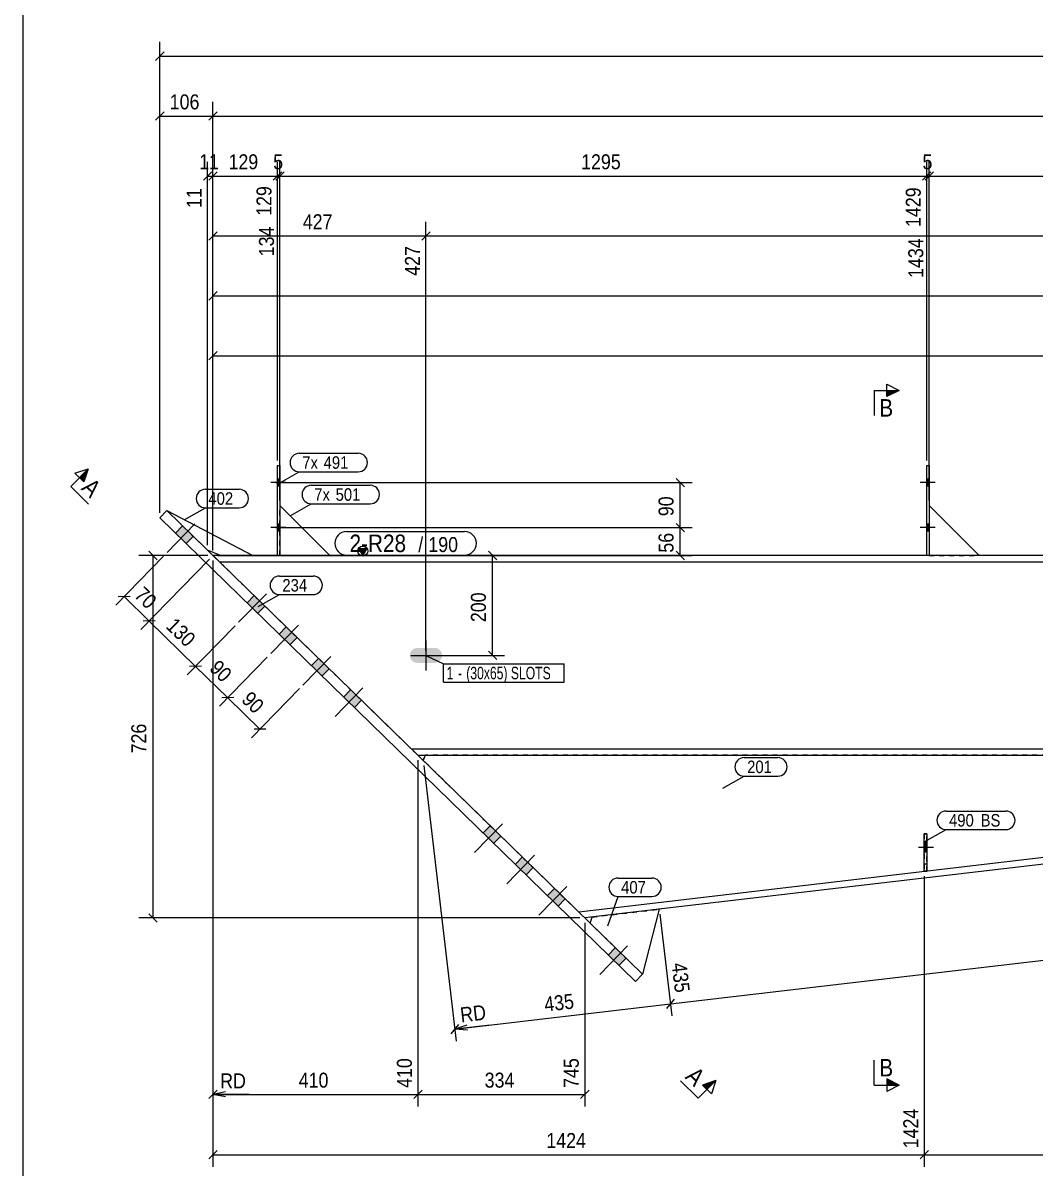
# Model space of a CAD drawing. Header units: millimetres. Extents: x 2 to 825, y 1 to 579.
# Drawn here: x 5 to 207.7, y 197.8 to 427.2 of the extents above; entities that cross this region are included whole.
import ezdxf

# ---------------------------------------------------------------- set-up
doc = ezdxf.new("R2010")
doc.units = ezdxf.units.MM
for name, pattern in [('XKITLINE00', [0]), ('XKITLINE01', [4, 1, -1, 1, -1]), ('XKITLINE02', [4, 2, -2])]:
    doc.linetypes.add(name, pattern=pattern)
for name, color, linetype, lineweight in [('Bolt', 3, 'Continuous', 0), ('BoltMark', 7, 'Continuous', 0), ('Dimensions', 7, 'Continuous', 0), ('DrawingSheet', 5, 'Continuous', 0), ('Part', 2, 'Continuous', 0), ('PartMark', 7, 'Continuous', 0), ('Section', 6, 'Continuous', 0)]:
    doc.layers.add(name, color=color, linetype=linetype, lineweight=lineweight)
doc.styles.add('ARIAL', font='ARIAL.TTF')
doc.styles.add('ARIAL_NARROW', font='ARIALN.TTF')

# ---------------------------------------------------------------- blocks, each defined once
blk = doc.blocks.new('*A8')
at = {"layer": 'Bolt'}
for points in [[(185.97, 335.79), (186.47, 335.79), (186.47, 334.39), (185.97, 334.39)], [(185.97, 335.79), (186.47, 335.79), (186.47, 334.39), (185.97, 334.39)], [(185.97, 326.79), (186.47, 326.79), (186.47, 325.39), (185.97, 325.39)], [(185.97, 326.79), (186.47, 326.79), (186.47, 325.39), (185.97, 325.39)]]:
    blk.add_hatch(color=3, dxfattribs=at).paths.add_polyline_path(points, flags=17)
at = {"layer": 'Bolt', "color": 3, "linetype": 'XKITLINE00', "lineweight": 0}
for p, q in [((187.63, 335.09), (184.63, 335.09)), ((187.63, 335.09), (184.63, 335.09)), ((186.47, 335.79), (185.97, 335.79)), ((186.47, 335.79), (185.97, 335.79)), ((186.47, 334.39), (185.97, 334.39)), ((186.47, 334.39), (185.97, 334.39)), ((187.63, 326.09), (184.63, 326.09)), ((187.63, 326.09), (184.63, 326.09)), ((186.47, 326.79), (185.97, 326.79)), ((186.47, 326.79), (185.97, 326.79)), ((186.47, 325.39), (185.97, 325.39)), ((186.47, 325.39), (185.97, 325.39))]:
    blk.add_line(p, q, dxfattribs=at)
blk = doc.blocks.new('*A20')
at = {"layer": 'Bolt'}
for points in [[(39.12, 324.33), (37.72, 322.9), (35.57, 324.99), (36.97, 326.42)], [(39.12, 324.33), (37.72, 322.9), (35.57, 324.99), (36.97, 326.42)], [(53.44, 310.37), (52.04, 308.94), (49.9, 311.03), (51.29, 312.46)], [(53.44, 310.37), (52.04, 308.94), (49.9, 311.03), (51.29, 312.46)], [(59.88, 304.09), (58.49, 302.65), (56.34, 304.75), (57.74, 306.18)], [(59.88, 304.09), (58.49, 302.65), (56.34, 304.75), (57.74, 306.18)], [(66.33, 297.8), (64.93, 296.37), (62.78, 298.47), (64.18, 299.9)], [(66.33, 297.8), (64.93, 296.37), (62.78, 298.47), (64.18, 299.9)], [(72.77, 291.52), (71.38, 290.09), (69.23, 292.18), (70.62, 293.62)], [(72.77, 291.52), (71.38, 290.09), (69.23, 292.18), (70.62, 293.62)], [(100.7, 264.3), (99.3, 262.86), (97.15, 264.96), (98.55, 266.39)], [(100.7, 264.3), (99.3, 262.86), (97.15, 264.96), (98.55, 266.39)], [(107.14, 258.01), (105.75, 256.58), (103.6, 258.68), (104.99, 260.11)], [(107.14, 258.01), (105.75, 256.58), (103.6, 258.68), (104.99, 260.11)], [(113.59, 251.73), (112.19, 250.3), (110.04, 252.39), (111.44, 253.83)], [(113.59, 251.73), (112.19, 250.3), (110.04, 252.39), (111.44, 253.83)], [(125.76, 239.86), (124.36, 238.43), (122.22, 240.53), (123.61, 241.96)], [(125.76, 239.86), (124.36, 238.43), (122.22, 240.53), (123.61, 241.96)]]:
    blk.add_hatch(color=3, dxfattribs=at).paths.add_polyline_path(points, flags=17)
at = {"layer": 'Bolt', "color": 3, "linetype": 'XKITLINE00', "lineweight": 0}
for p, q in [((33.86, 321.08), (39.44, 326.81)), ((33.86, 321.08), (39.44, 326.81)), ((35.57, 324.99), (36.97, 326.42)), ((35.57, 324.99), (36.97, 326.42)), ((37.72, 322.9), (39.12, 324.33)), ((37.72, 322.9), (39.12, 324.33)), ((48.18, 307.12), (53.76, 312.85)), ((48.18, 307.12), (53.76, 312.85)), ((49.9, 311.03), (51.29, 312.46)), ((49.9, 311.03), (51.29, 312.46)), ((52.04, 308.94), (53.44, 310.37)), ((52.04, 308.94), (53.44, 310.37)), ((54.62, 300.84), (60.21, 306.57)), ((54.62, 300.84), (60.21, 306.57)), ((56.34, 304.75), (57.74, 306.18)), ((56.34, 304.75), (57.74, 306.18)), ((58.49, 302.65), (59.88, 304.09)), ((58.49, 302.65), (59.88, 304.09)), ((61.07, 294.55), (66.65, 300.28)), ((61.07, 294.55), (66.65, 300.28)), ((62.78, 298.47), (64.18, 299.9)), ((62.78, 298.47), (64.18, 299.9)), ((64.93, 296.37), (66.33, 297.8)), ((64.93, 296.37), (66.33, 297.8)), ((67.51, 288.27), (73.09, 294)), ((67.51, 288.27), (73.09, 294)), ((69.23, 292.18), (70.62, 293.62)), ((69.23, 292.18), (70.62, 293.62)), ((71.38, 290.09), (72.77, 291.52)), ((71.38, 290.09), (72.77, 291.52)), ((95.44, 261.05), (101.02, 266.78)), ((95.44, 261.05), (101.02, 266.78)), ((97.15, 264.96), (98.55, 266.39)), ((97.15, 264.96), (98.55, 266.39)), ((99.3, 262.86), (100.7, 264.3)), ((99.3, 262.86), (100.7, 264.3)), ((101.88, 254.77), (107.46, 260.49)), ((101.88, 254.77), (107.46, 260.49)), ((103.6, 258.68), (104.99, 260.11)), ((103.6, 258.68), (104.99, 260.11)), ((105.75, 256.58), (107.14, 258.01)), ((105.75, 256.58), (107.14, 258.01)), ((108.32, 248.48), (113.91, 254.21)), ((108.32, 248.48), (113.91, 254.21)), ((110.04, 252.39), (111.44, 253.83)), ((110.04, 252.39), (111.44, 253.83)), ((112.19, 250.3), (113.59, 251.73)), ((112.19, 250.3), (113.59, 251.73)), ((120.5, 236.62), (126.08, 242.34)), ((120.5, 236.62), (126.08, 242.34)), ((122.22, 240.53), (123.61, 241.96)), ((122.22, 240.53), (123.61, 241.96)), ((124.36, 238.43), (125.76, 239.86)), ((124.36, 238.43), (125.76, 239.86))]:
    blk.add_line(p, q, dxfattribs=at)
blk = doc.blocks.new('*A21')
at = {"layer": 'Part'}
blk.add_hatch(color=2, dxfattribs=at).paths.add_polyline_path([(72.25, 321.89), (73.85, 321.89), (73.05, 320.49)], flags=17)
at = {"layer": 'Part', "color": 2, "linetype": 'XKITLINE00', "lineweight": 0}
for p, q in [((73.05, 320.49), (72.25, 321.89)), ((72.25, 321.89), (73.85, 321.89)), ((73.85, 321.89), (73.05, 320.49)), ((400.08, 320.49), (43.05, 320.49)), ((400.08, 319.19), (44.39, 319.19)), ((82.75, 281.79), (400.08, 281.79)), ((84.08, 280.49), (400.08, 280.49))]:
    blk.add_line(p, q, dxfattribs=at)
at = {"layer": 'Part', "color": 7, "linetype": 'XKITLINE01', "lineweight": 0}
blk.add_line((43.05, 320.49), (84.08, 280.49), dxfattribs=at)
at = {"layer": 'Part', "color": 2, "linetype": 'XKITLINE00', "lineweight": 0}
blk.add_circle((73.05, 321.39), 1, dxfattribs=at)
blk = doc.blocks.new('*A22')
at = {"layer": 'Part', "color": 2, "linetype": 'XKITLINE00', "lineweight": 0}
for p, q in [((33.82, 329.5), (51.05, 320.49)), ((44.55, 320.49), (41.98, 321.54))]:
    blk.add_line(p, q, dxfattribs=at)
at = {"layer": 'Part', "color": 7, "linetype": 'XKITLINE01', "lineweight": 0}
for p, q in [((41.98, 321.54), (33.82, 329.5)), ((51.05, 320.49), (44.55, 320.49))]:
    blk.add_line(p, q, dxfattribs=at)
blk = doc.blocks.new('*A26')
at = {"layer": 'Part', "color": 2, "linetype": 'XKITLINE00', "lineweight": 0}
blk.add_line((56.47, 330.49), (66.47, 320.49), dxfattribs=at)
at = {"layer": 'Part', "color": 7, "linetype": 'XKITLINE01', "lineweight": 0}
for p, q in [((56.47, 320.49), (56.47, 330.49)), ((66.47, 320.49), (56.47, 320.49))]:
    blk.add_line(p, q, dxfattribs=at)
blk = doc.blocks.new('*A27')
at = {"layer": 'Part', "color": 2, "linetype": 'XKITLINE00', "lineweight": 0}
for p, q in [((55.97, 320.49), (55.97, 338.49)), ((55.97, 338.49), (56.47, 338.49)), ((56.47, 338.49), (56.47, 320.49))]:
    blk.add_line(p, q, dxfattribs=at)
at = {"layer": 'Part', "color": 7, "linetype": 'XKITLINE01', "lineweight": 0}
blk.add_line((56.47, 320.49), (55.97, 320.49), dxfattribs=at)
blk = doc.blocks.new('*A28')
at = {"layer": 'Part', "color": 2, "linetype": 'XKITLINE00', "lineweight": 0}
for p, q in [((185.47, 257.25), (185.47, 264.75)), ((185.47, 264.75), (185.97, 264.75)), ((185.97, 264.75), (185.97, 257.25)), ((185.97, 257.25), (185.47, 257.25))]:
    blk.add_line(p, q, dxfattribs=at)
at = {"layer": 'Part', "color": 7, "linetype": 'XKITLINE01', "lineweight": 0}
blk.add_line((185.47, 258.75), (185.97, 258.75), dxfattribs=at)
blk = doc.blocks.new('*A29')
at = {"layer": 'Part', "color": 7, "linetype": 'XKITLINE01', "lineweight": 0}
for p, q in [((185.47, 264.75), (185.47, 257.25)), ((185.97, 264.75), (185.47, 264.75)), ((185.97, 257.25), (185.97, 264.75)), ((185.47, 258.75), (185.97, 258.75)), ((185.47, 257.25), (185.97, 257.25))]:
    blk.add_line(p, q, dxfattribs=at)
blk = doc.blocks.new('*A30')
at = {"layer": 'Part', "color": 2, "linetype": 'XKITLINE00', "lineweight": 0}
blk.add_line((196.47, 320.49), (186.47, 330.49), dxfattribs=at)
at = {"layer": 'Part', "color": 7, "linetype": 'XKITLINE01', "lineweight": 0}
for p, q in [((186.47, 330.49), (186.47, 320.49)), ((186.47, 320.49), (196.47, 320.49))]:
    blk.add_line(p, q, dxfattribs=at)
blk = doc.blocks.new('*A31')
at = {"layer": 'Part', "color": 2, "linetype": 'XKITLINE00', "lineweight": 0}
for p, q in [((185.97, 320.49), (185.97, 338.49)), ((185.97, 338.49), (186.47, 338.49)), ((186.47, 338.49), (186.47, 320.49))]:
    blk.add_line(p, q, dxfattribs=at)
at = {"layer": 'Part', "color": 7, "linetype": 'XKITLINE01', "lineweight": 0}
blk.add_line((186.47, 320.49), (185.97, 320.49), dxfattribs=at)
blk = doc.blocks.new('*A48')
at = {"layer": 'Part', "color": 2, "linetype": 'XKITLINE00', "lineweight": 0}
for p, q in [((85.57, 280.49), (85.14, 279.46)), ((384.08, 280.49), (116.31, 249.08)), ((384.24, 279.2), (117.5, 247.91))]:
    blk.add_line(p, q, dxfattribs=at)
at = {"layer": 'Part', "color": 7, "linetype": 'XKITLINE01', "lineweight": 0}
for p, q in [((85.16, 279.48), (85.57, 280.49)), ((384.08, 280.49), (85.57, 280.49)), ((85.14, 279.46), (85.16, 279.48)), ((117.5, 247.91), (85.14, 279.46)), ((116.31, 249.08), (85.16, 279.48))]:
    blk.add_line(p, q, dxfattribs=at)
blk = doc.blocks.new('*A49')
at = {"layer": 'Part', "color": 2, "linetype": 'XKITLINE00', "lineweight": 0}
for p, q in [((33.82, 329.5), (32.42, 328.07)), ((32.42, 328.07), (127.66, 235.22)), ((33.82, 329.5), (129.05, 236.66)), ((127.66, 235.22), (129.05, 236.66))]:
    blk.add_line(p, q, dxfattribs=at)
blk = doc.blocks.new('*A50')
at = {"layer": 'Part', "color": 2, "linetype": 'XKITLINE00', "lineweight": 0}
for p, q in [((118.58, 246.87), (118.99, 248.09)), ((132.4, 249.66), (129.05, 236.66))]:
    blk.add_line(p, q, dxfattribs=at)
at = {"layer": 'Part', "color": 7, "linetype": 'XKITLINE01', "lineweight": 0}
for p, q in [((118.99, 248.09), (132.4, 249.66)), ((129.05, 236.66), (118.58, 246.87))]:
    blk.add_line(p, q, dxfattribs=at)
blk = doc.blocks.new('*A56')
at = {"layer": 'Bolt'}
blk.add_hatch(color=3, dxfattribs=at).paths.add_polyline_path([(83.95, 298.99), (83.38, 299.11), (82.89, 299.43), (82.57, 299.92), (82.45, 300.49), (82.57, 301.07), (82.89, 301.55), (83.38, 301.88), (83.95, 301.99), (87.45, 301.99), (88.03, 301.88), (88.51, 301.55), (88.84, 301.07), (88.95, 300.49), (88.84, 299.92), (88.51, 299.43), (88.03, 299.11), (87.45, 298.99)], flags=17)
at = {"layer": 'Bolt', "color": 3, "linetype": 'XKITLINE00', "lineweight": 0}
for p, q in [((85.7, 303.49), (85.7, 297.49)), ((82.7, 300.49), (88.7, 300.49))]:
    blk.add_line(p, q, dxfattribs=at)
blk = doc.blocks.new('*A58')
at = {"layer": 'Bolt'}
for points in [[(55.97, 335.79), (56.47, 335.79), (56.47, 334.39), (55.97, 334.39)], [(55.97, 335.79), (56.47, 335.79), (56.47, 334.39), (55.97, 334.39)], [(55.97, 326.79), (56.47, 326.79), (56.47, 325.39), (55.97, 325.39)], [(55.97, 326.79), (56.47, 326.79), (56.47, 325.39), (55.97, 325.39)]]:
    blk.add_hatch(color=3, dxfattribs=at).paths.add_polyline_path(points, flags=17)
at = {"layer": 'Bolt', "color": 3, "linetype": 'XKITLINE00', "lineweight": 0}
for p, q in [((57.63, 335.09), (54.63, 335.09)), ((57.63, 335.09), (54.63, 335.09)), ((56.47, 335.79), (55.97, 335.79)), ((56.47, 335.79), (55.97, 335.79)), ((56.47, 334.39), (55.97, 334.39)), ((56.47, 334.39), (55.97, 334.39)), ((57.63, 326.09), (54.63, 326.09)), ((57.63, 326.09), (54.63, 326.09)), ((56.47, 326.79), (55.97, 326.79)), ((56.47, 326.79), (55.97, 326.79)), ((56.47, 325.39), (55.97, 325.39)), ((56.47, 325.39), (55.97, 325.39))]:
    blk.add_line(p, q, dxfattribs=at)
blk = doc.blocks.new('*A59')
at = {"layer": 'Bolt'}
blk.add_hatch(color=3, dxfattribs=at).paths.add_polyline_path([(185.97, 261.07), (185.47, 261.07), (185.47, 263.04), (185.97, 263.04)], flags=17)
at = {"layer": 'Bolt', "color": 3, "linetype": 'XKITLINE00', "lineweight": 0}
for p, q in [((187.32, 262.05), (184.32, 262.05)), ((185.97, 263.04), (185.47, 263.04)), ((185.97, 261.07), (185.47, 261.07))]:
    blk.add_line(p, q, dxfattribs=at)
blk = doc.blocks.new('*A60')
at = {"layer": 'Bolt', "color": 3, "linetype": 'XKITLINE02', "lineweight": 0}
for p, q in [((187.32, 262.05), (184.32, 262.05)), ((185.97, 263.04), (185.47, 263.04)), ((185.97, 261.07), (185.47, 261.07))]:
    blk.add_line(p, q, dxfattribs=at)
blk = doc.blocks.new('*A155')
at = {"layer": 'DrawingSheet', "color": 5, "linetype": 'XKITLINE00', "lineweight": 0}
blk.add_line((5, 579), (5, 5), dxfattribs=at)
blk = doc.blocks.new('*A163')
at = {"layer": 'Dimensions', "color": 7, "linetype": 'XKITLINE00', "lineweight": 0}
for p, q in [((33.16, 320.36), (23.58, 310.54)), ((42.36, 319.78), (28.59, 305.66)), ((26.46, 312.27), (24.06, 312.24)), ((25.26, 312.26), (30.26, 307.38)), ((31.46, 307.39), (29.06, 307.36))]:
    blk.add_line(p, q, dxfattribs=at)
at = {"layer": 'Dimensions', "color": 3}
for p in [(25.26, 312.26), (30.26, 307.38)]:
    blk.add_point(p, dxfattribs=at)
at = {"layer": 'Dimensions', "color": 3, "style": 'ARIAL', "width": 0.85}
blk.add_text('70', height=3, rotation=-44.2724, dxfattribs=at).set_placement((27.11, 312.34))
blk = doc.blocks.new('*A164')
at = {"layer": 'Dimensions', "color": 7, "linetype": 'XKITLINE00', "lineweight": 0}
for p, q in [((42.36, 319.78), (28.59, 305.66)), ((31.46, 307.39), (29.06, 307.36)), ((30.26, 307.38), (39.58, 298.3)), ((47.48, 306.4), (37.9, 296.58)), ((40.78, 298.31), (38.38, 298.28))]:
    blk.add_line(p, q, dxfattribs=at)
at = {"layer": 'Dimensions', "color": 3}
for p in [(30.26, 307.38), (39.58, 298.3)]:
    blk.add_point(p, dxfattribs=at)
at = {"layer": 'Dimensions', "color": 3, "style": 'ARIAL', "width": 0.85}
blk.add_text('130', height=3, rotation=-44.2724, dxfattribs=at).set_placement((33.47, 306.13))
blk = doc.blocks.new('*A165')
at = {"layer": 'Dimensions', "color": 7, "linetype": 'XKITLINE00', "lineweight": 0}
for p, q in [((47.48, 306.4), (37.9, 296.58)), ((40.78, 298.31), (38.38, 298.28)), ((39.58, 298.3), (46.02, 292.01)), ((53.92, 300.12), (44.35, 290.3)), ((47.22, 292.03), (44.82, 292))]:
    blk.add_line(p, q, dxfattribs=at)
at = {"layer": 'Dimensions', "color": 3}
for p in [(39.58, 298.3), (46.02, 292.01)]:
    blk.add_point(p, dxfattribs=at)
at = {"layer": 'Dimensions', "color": 3, "style": 'ARIAL', "width": 0.85}
blk.add_text('90', height=3, rotation=-44.2724, dxfattribs=at).set_placement((42.15, 297.68))
blk = doc.blocks.new('*A166')
at = {"layer": 'Dimensions', "color": 7, "linetype": 'XKITLINE00', "lineweight": 0}
for p, q in [((30.2, 321.34), (31.9, 319.65)), ((42.05, 320.49), (28.2, 320.49)), ((31.05, 247.91), (31.05, 320.49)), ((116.5, 247.91), (28.2, 247.91)), ((30.2, 248.76), (31.9, 247.06))]:
    blk.add_line(p, q, dxfattribs=at)
at = {"layer": 'Dimensions', "color": 3}
for p in [(31.05, 320.49), (31.05, 247.91)]:
    blk.add_point(p, dxfattribs=at)
at = {"layer": 'Dimensions', "color": 3, "style": 'ARIAL', "width": 0.85}
blk.add_text('726', height=3, rotation=90.0002, dxfattribs=at).set_placement((29.7, 280.87))
blk = doc.blocks.new('*A167')
at = {"layer": 'Dimensions', "color": 7, "linetype": 'XKITLINE00', "lineweight": 0}
for p, q in [((32.42, 329.07), (32.42, 423.34)), ((33.27, 421.34), (31.57, 419.65)), ((32.42, 420.49), (697.33, 420.49))]:
    blk.add_line(p, q, dxfattribs=at)
at = {"layer": 'Dimensions', "color": 3}
blk.add_point((32.42, 420.49), dxfattribs=at)
blk = doc.blocks.new('*A168')
at = {"layer": 'Dimensions', "color": 7, "linetype": 'XKITLINE00', "lineweight": 0}
for p, q in [((32.42, 329.07), (32.42, 411.34)), ((43.05, 321.49), (43.05, 411.34)), ((33.27, 409.34), (31.57, 407.65)), ((32.42, 408.49), (43.05, 408.49)), ((43.9, 409.34), (42.2, 407.65))]:
    blk.add_line(p, q, dxfattribs=at)
at = {"layer": 'Dimensions', "color": 3}
for p in [(32.42, 408.49), (43.05, 408.49)]:
    blk.add_point(p, dxfattribs=at)
at = {"layer": 'Dimensions', "color": 3, "style": 'ARIAL', "width": 0.85}
blk.add_text('106', height=3, dxfattribs=at).set_placement((34.4, 409.84))
blk = doc.blocks.new('*A169')
at = {"layer": 'Dimensions', "color": 7, "linetype": 'XKITLINE00', "lineweight": 0}
for p, q in [((41.98, 322.54), (41.98, 399.34)), ((43.05, 321.49), (43.05, 399.34)), ((42.83, 397.34), (41.13, 395.65)), ((43.9, 397.34), (42.2, 395.65)), ((41.98, 396.49), (43.05, 396.49))]:
    blk.add_line(p, q, dxfattribs=at)
at = {"layer": 'Dimensions', "color": 3}
for p in [(41.98, 396.49), (43.05, 396.49)]:
    blk.add_point(p, dxfattribs=at)
at = {"layer": 'Dimensions', "color": 3, "style": 'ARIAL', "width": 0.85}
blk.add_text('11', height=3, dxfattribs=at).set_placement((40.29, 397.84))
blk.add_text('11', height=3, rotation=90.0002, dxfattribs=at).set_placement((40.78, 390.08))
blk = doc.blocks.new('*A170')
at = {"layer": 'PartMark', "color": 7, "linetype": 'XKITLINE00', "lineweight": 0}
for p, q in [((41.54, 333.76), (48.3, 333.76)), ((37.29, 327.67), (41.54, 330.06)), ((41.54, 330.06), (48.3, 330.06))]:
    blk.add_line(p, q, dxfattribs=at)
for centre, start, end in [((41.54, 331.91), 90, 270), ((48.3, 331.91), 270, 90)]:
    blk.add_arc(centre, 1.85, start, end, dxfattribs=at)
at = {"layer": 'PartMark', "color": 3, "style": 'ARIAL', "width": 0.85}
blk.add_text('402', height=2.5, dxfattribs=at).set_placement((42.14, 330.66))
blk = doc.blocks.new('*A171')
at = {"layer": 'Section'}
for points in [[(16.31, 336.09), (18.06, 337.88), (17.21, 335.22)], [(141.08, 214.46), (143.72, 215.38), (141.97, 213.59)]]:
    blk.add_hatch(color=3, dxfattribs=at).paths.add_polyline_path(points, flags=17)
at = {"layer": 'Section', "color": 1, "linetype": 'XKITLINE00', "lineweight": 0}
for p, q in [((14.57, 334.3), (18.06, 337.88)), ((14.57, 334.3), (18.15, 330.81)), ((140.23, 211.8), (136.65, 215.29)), ((140.23, 211.8), (143.72, 215.38))]:
    blk.add_line(p, q, dxfattribs=at)
at = {"layer": 'Section', "color": 3, "linetype": 'XKITLINE00', "lineweight": 0}
for p, q in [((15.42, 336.96), (18.06, 337.88)), ((18.06, 337.88), (17.21, 335.22)), ((17.21, 335.22), (15.42, 336.96)), ((143.72, 215.38), (141.08, 214.46)), ((141.08, 214.46), (142.87, 212.71)), ((143.72, 215.38), (142.87, 212.71))]:
    blk.add_line(p, q, dxfattribs=at)
at = {"layer": 'Section', "color": 7, "style": 'ARIAL', "width": 0.85}
for p in [(16.52, 333.79), (137.44, 215.91)]:
    blk.add_text('A', height=3.5, rotation=-44.2724, dxfattribs=at).set_placement(p)
blk = doc.blocks.new('*A173')
at = {"layer": 'Dimensions', "color": 7, "linetype": 'XKITLINE00', "lineweight": 0}
for p, q in [((43.05, 321.49), (43.05, 411.34)), ((43.9, 409.34), (42.2, 407.65)), ((43.05, 408.49), (695.33, 408.49))]:
    blk.add_line(p, q, dxfattribs=at)
at = {"layer": 'Dimensions', "color": 3}
blk.add_point((43.05, 408.49), dxfattribs=at)
blk = doc.blocks.new('*A176')
at = {"layer": 'Dimensions', "color": 7, "linetype": 'XKITLINE00', "lineweight": 0}
for p, q in [((86.55, 385.34), (84.85, 383.65)), ((85.7, 301.49), (85.7, 387.34)), ((85.7, 384.49), (695.33, 384.49))]:
    blk.add_line(p, q, dxfattribs=at)
at = {"layer": 'Dimensions', "color": 3}
blk.add_point((85.7, 384.49), dxfattribs=at)
blk = doc.blocks.new('*A177')
at = {"layer": 'Dimensions', "color": 7, "linetype": 'XKITLINE00', "lineweight": 0}
for p, q in [((43.05, 321.49), (43.05, 375.34)), ((43.9, 373.34), (42.2, 371.65)), ((43.05, 372.49), (415.98, 372.49))]:
    blk.add_line(p, q, dxfattribs=at)
at = {"layer": 'Dimensions', "color": 3}
blk.add_point((43.05, 372.49), dxfattribs=at)
blk = doc.blocks.new('*A180')
at = {"layer": 'Dimensions', "color": 7, "linetype": 'XKITLINE00', "lineweight": 0}
for p, q in [((43.05, 319.49), (43.05, 198.09)), ((185.47, 256.25), (185.47, 198.09)), ((43.9, 201.34), (42.2, 199.65)), ((43.05, 200.49), (185.47, 200.49)), ((186.32, 201.34), (184.62, 199.65))]:
    blk.add_line(p, q, dxfattribs=at)
at = {"layer": 'Dimensions', "color": 3}
for p in [(43.05, 200.49), (185.47, 200.49)]:
    blk.add_point(p, dxfattribs=at)
at = {"layer": 'Dimensions', "color": 3, "style": 'ARIAL', "width": 0.85}
blk.add_text('1424', height=3, rotation=90.0002, dxfattribs=at).set_placement((184.27, 201.79))
blk.add_text('1424', height=3, dxfattribs=at).set_placement((109.81, 201.84))
blk = doc.blocks.new('*A181')
at = {"layer": 'Dimensions', "color": 7, "linetype": 'XKITLINE00', "lineweight": 0}
for p, q in [((185.47, 256.25), (185.47, 198.09)), ((186.32, 201.34), (184.62, 199.65)), ((185.47, 200.49), (657.59, 200.49))]:
    blk.add_line(p, q, dxfattribs=at)
at = {"layer": 'Dimensions', "color": 3}
blk.add_point((185.47, 200.49), dxfattribs=at)
blk = doc.blocks.new('*A183')
at = {"layer": 'Dimensions', "color": 7, "linetype": 'XKITLINE00', "lineweight": 0}
for p, q in [((43.05, 321.49), (43.05, 363.34)), ((43.9, 361.34), (42.2, 359.65)), ((43.05, 360.49), (384.08, 360.49))]:
    blk.add_line(p, q, dxfattribs=at)
at = {"layer": 'Dimensions', "color": 3}
blk.add_point((43.05, 360.49), dxfattribs=at)
blk = doc.blocks.new('*A186')
at = {"layer": 'Dimensions', "color": 7, "linetype": 'XKITLINE00', "lineweight": 0}
for p, q in [((85.26, 278.47), (91.74, 223.24)), ((85.26, 278.47), (91.74, 223.24)), ((132.52, 248.67), (134.91, 228.3)), ((135.37, 231.63), (133.88, 229.75)), ((91.46, 225.62), (134.63, 230.69)), ((92.2, 226.57), (90.71, 224.68)), ((98.63, 226.47), (91.46, 225.62)), ((93.88, 226.41), (91.46, 225.62)), ((94, 225.42), (91.46, 225.62))]:
    blk.add_line(p, q, dxfattribs=at)
at = {"layer": 'Dimensions', "color": 3}
for p in [(134.63, 230.69), (91.46, 225.62)]:
    blk.add_point(p, dxfattribs=at)
at = {"layer": 'Dimensions', "color": 7}
blk.add_point((91.46, 225.62), dxfattribs=at)
at = {"layer": 'Dimensions', "color": 3, "style": 'ARIAL', "width": 0.85}
for s, rotation, p in [('435', -83.3081, (134.89, 238.75)), ('435', 6.6921, (109.57, 229.11)), ('RD', 6.6921, (92.75, 226.98))]:
    blk.add_text(s, height=3, rotation=rotation, dxfattribs=at).set_placement(p)
blk = doc.blocks.new('*A187')
at = {"layer": 'Dimensions', "color": 7, "linetype": 'XKITLINE00', "lineweight": 0}
for p, q in [((134.63, 230.69), (386.46, 260.23)), ((132.52, 248.67), (134.91, 228.3)), ((135.37, 231.63), (133.88, 229.75))]:
    blk.add_line(p, q, dxfattribs=at)
at = {"layer": 'Dimensions', "color": 3}
blk.add_point((134.63, 230.69), dxfattribs=at)
blk = doc.blocks.new('*A188')
at = {"layer": 'Dimensions', "color": 7, "linetype": 'XKITLINE00', "lineweight": 0}
for p, q in [((55.63, 326.09), (139.02, 326.09)), ((135.77, 326.94), (137.46, 325.25)), ((136.62, 320.49), (136.62, 326.09)), ((135.77, 321.34), (137.46, 319.65)), ((44.05, 320.49), (139.02, 320.49))]:
    blk.add_line(p, q, dxfattribs=at)
at = {"layer": 'Dimensions', "color": 3}
for p in [(136.62, 326.09), (136.62, 320.49)]:
    blk.add_point(p, dxfattribs=at)
at = {"layer": 'Dimensions', "color": 3, "style": 'ARIAL', "width": 0.85}
blk.add_text('56', height=3, rotation=90.0002, dxfattribs=at).set_placement((135.27, 321.07))
blk = doc.blocks.new('*A189')
at = {"layer": 'Dimensions', "color": 7, "linetype": 'XKITLINE00', "lineweight": 0}
for p, q in [((55.63, 335.09), (139.02, 335.09)), ((135.77, 335.94), (137.46, 334.25)), ((136.62, 326.09), (136.62, 335.09)), ((55.63, 326.09), (139.02, 326.09)), ((135.77, 326.94), (137.46, 325.25))]:
    blk.add_line(p, q, dxfattribs=at)
at = {"layer": 'Dimensions', "color": 3}
for p in [(136.62, 335.09), (136.62, 326.09)]:
    blk.add_point(p, dxfattribs=at)
at = {"layer": 'Dimensions', "color": 3, "style": 'ARIAL', "width": 0.85}
blk.add_text('90', height=3, rotation=90.0002, dxfattribs=at).set_placement((135.27, 328.37))
blk = doc.blocks.new('*A198')
at = {"layer": 'Dimensions', "color": 7, "linetype": 'XKITLINE00', "lineweight": 0}
for p, q in [((98.2, 321.34), (99.9, 319.65)), ((86.7, 320.49), (101.45, 320.49)), ((99.05, 300.49), (99.05, 320.49)), ((86.7, 300.49), (101.45, 300.49)), ((98.2, 301.34), (99.9, 299.65))]:
    blk.add_line(p, q, dxfattribs=at)
at = {"layer": 'Dimensions', "color": 3}
for p in [(99.05, 320.49), (99.05, 300.49)]:
    blk.add_point(p, dxfattribs=at)
at = {"layer": 'Dimensions', "color": 3, "style": 'ARIAL', "width": 0.85}
blk.add_text('200', height=3, rotation=90.0002, dxfattribs=at).set_placement((97.7, 307.16))
blk = doc.blocks.new('*A199')
at = {"layer": 'BoltMark', "color": 7, "linetype": 'XKITLINE00', "lineweight": 0}
for p, q in [((85.7, 300.49), (89.24, 298.81)), ((89.24, 298.81), (113.36, 298.81)), ((89.24, 295.11), (89.24, 298.81)), ((113.36, 295.11), (113.36, 298.81)), ((89.24, 295.11), (113.36, 295.11))]:
    blk.add_line(p, q, dxfattribs=at)
at = {"layer": 'BoltMark', "color": 3, "style": 'ARIAL_NARROW', "width": 0.85}
for s, p in [('1', (89.84, 295.71)), ('(30x65) SLOTS', (93.77, 295.71)), ('-', (92.11, 295.71))]:
    blk.add_text(s, height=2.5, dxfattribs=at).set_placement(p)
blk = doc.blocks.new('*A200')
at = {"layer": 'PartMark', "color": 7, "linetype": 'XKITLINE00', "lineweight": 0}
for p, q in [((56.35, 316.38), (63.11, 316.38)), ((52.11, 310.29), (56.35, 312.68)), ((56.35, 312.68), (63.11, 312.68))]:
    blk.add_line(p, q, dxfattribs=at)
for centre, start, end in [((56.35, 314.53), 90, 270), ((63.11, 314.53), 270, 90)]:
    blk.add_arc(centre, 1.85, start, end, dxfattribs=at)
at = {"layer": 'PartMark', "color": 3, "style": 'ARIAL', "width": 0.85}
blk.add_text('234', height=2.5, dxfattribs=at).set_placement((56.95, 313.28))
blk = doc.blocks.new('*A201')
at = {"layer": 'PartMark', "color": 7, "linetype": 'XKITLINE00', "lineweight": 0}
for p, q in [((124.18, 255.91), (130.95, 255.91)), ((122.11, 246.33), (124.18, 252.21)), ((124.18, 252.21), (130.95, 252.21))]:
    blk.add_line(p, q, dxfattribs=at)
for centre, start, end in [((124.18, 254.06), 90, 270), ((130.95, 254.06), 270, 90)]:
    blk.add_arc(centre, 1.85, start, end, dxfattribs=at)
at = {"layer": 'PartMark', "color": 3, "style": 'ARIAL', "width": 0.85}
blk.add_text('407', height=2.5, dxfattribs=at).set_placement((124.78, 252.81))
blk = doc.blocks.new('*A203')
at = {"layer": 'PartMark', "color": 7, "linetype": 'XKITLINE00', "lineweight": 0}
for p, q in [((149.41, 280.02), (156.17, 280.02)), ((145.16, 273.93), (149.41, 276.32)), ((149.41, 276.32), (156.17, 276.32))]:
    blk.add_line(p, q, dxfattribs=at)
for centre, start, end in [((149.41, 278.17), 90, 270), ((156.17, 278.17), 270, 90)]:
    blk.add_arc(centre, 1.85, start, end, dxfattribs=at)
at = {"layer": 'PartMark', "color": 3, "style": 'ARIAL', "width": 0.85}
blk.add_text('201', height=2.5, dxfattribs=at).set_placement((150.01, 276.92))
blk = doc.blocks.new('*A204')
at = {"layer": 'PartMark', "color": 7, "linetype": 'XKITLINE00', "lineweight": 0}
for p, q in [((69.8, 325.29), (93.45, 325.29)), ((69.8, 320.59), (93.45, 320.59))]:
    blk.add_line(p, q, dxfattribs=at)
for centre, start, end in [((69.8, 322.94), 90, 270), ((93.45, 322.94), 270, 90)]:
    blk.add_arc(centre, 2.35, start, end, dxfattribs=at)
at = {"layer": 'PartMark', "color": 1, "style": 'ARIAL', "width": 0.85}
blk.add_text('2-R28', height=3.5, dxfattribs=at).set_placement((70.4, 321.19))
at = {"layer": 'PartMark', "color": 3, "style": 'ARIAL', "width": 0.85}
for s, p in [('/', (84.16, 321.19)), ('190', (86.18, 321.19))]:
    blk.add_text(s, height=3, dxfattribs=at).set_placement(p)
blk = doc.blocks.new('*A208')
at = {"layer": 'PartMark', "color": 7, "linetype": 'XKITLINE00', "lineweight": 0}
for p, q in [((62.74, 334.56), (74.53, 334.56)), ((58.5, 328.46), (62.74, 330.86)), ((62.74, 330.86), (74.53, 330.86))]:
    blk.add_line(p, q, dxfattribs=at)
for centre, start, end in [((62.74, 332.71), 90, 270), ((74.53, 332.71), 270, 90)]:
    blk.add_arc(centre, 1.85, start, end, dxfattribs=at)
at = {"layer": 'PartMark', "color": 3, "style": 'ARIAL', "width": 0.85}
for s, p in [('7x', (63.34, 331.46)), ('501', (67.61, 331.46))]:
    blk.add_text(s, height=2.5, dxfattribs=at).set_placement(p)
blk = doc.blocks.new('*A209')
at = {"layer": 'PartMark', "color": 7, "linetype": 'XKITLINE00', "lineweight": 0}
for p, q in [((60.34, 340.96), (72.13, 340.96)), ((56.1, 334.86), (60.34, 337.26)), ((60.34, 337.26), (72.13, 337.26))]:
    blk.add_line(p, q, dxfattribs=at)
for centre, start, end in [((60.34, 339.11), 90, 270), ((72.13, 339.11), 270, 90)]:
    blk.add_arc(centre, 1.85, start, end, dxfattribs=at)
at = {"layer": 'PartMark', "color": 3, "style": 'ARIAL', "width": 0.85}
for s, p in [('7x', (60.94, 337.86)), ('491', (65.21, 337.86))]:
    blk.add_text(s, height=2.5, dxfattribs=at).set_placement(p)
blk = doc.blocks.new('*A215')
at = {"layer": 'PartMark', "color": 7, "linetype": 'XKITLINE00', "lineweight": 0}
for p, q in [((189.84, 269.32), (201.8, 269.32)), ((185.6, 263.22), (189.84, 265.62)), ((189.84, 265.62), (201.8, 265.62))]:
    blk.add_line(p, q, dxfattribs=at)
for centre, start, end in [((189.84, 267.47), 90, 270), ((201.8, 267.47), 270, 90)]:
    blk.add_arc(centre, 1.85, start, end, dxfattribs=at)
at = {"layer": 'PartMark', "color": 3, "style": 'ARIAL', "width": 0.85}
for s, p in [('490', (190.44, 266.22)), ('BS', (196.76, 266.22))]:
    blk.add_text(s, height=2.5, dxfattribs=at).set_placement(p)
blk = doc.blocks.new('*A216')
at = {"layer": 'Section'}
for points in [[(177.97, 353.56), (180.47, 353.56), (177.97, 352.31)], [(177.97, 215.68), (180.47, 214.43), (177.97, 214.43)]]:
    blk.add_hatch(color=3, dxfattribs=at).paths.add_polyline_path(points, flags=17)
at = {"layer": 'Section', "color": 1, "linetype": 'XKITLINE00', "lineweight": 0}
for p, q in [((175.47, 353.56), (175.47, 348.56)), ((175.47, 353.56), (180.47, 353.56)), ((175.47, 214.43), (175.47, 219.43)), ((175.47, 214.43), (180.47, 214.43))]:
    blk.add_line(p, q, dxfattribs=at)
at = {"layer": 'Section', "color": 3, "linetype": 'XKITLINE00', "lineweight": 0}
for p, q in [((177.97, 352.31), (177.97, 354.81)), ((177.97, 354.81), (180.47, 353.56)), ((180.47, 353.56), (177.97, 352.31)), ((180.47, 214.43), (177.97, 215.68)), ((177.97, 215.68), (177.97, 213.18)), ((180.47, 214.43), (177.97, 213.18))]:
    blk.add_line(p, q, dxfattribs=at)
at = {"layer": 'Section', "color": 7, "style": 'ARIAL', "width": 0.85}
for p in [(176.47, 348.31), (176.47, 216.18)]:
    blk.add_text('B', height=3.5, dxfattribs=at).set_placement(p)
blk = doc.blocks.new('*A220')
at = {"layer": 'Dimensions', "color": 7, "linetype": 'XKITLINE00', "lineweight": 0}
for p, q in [((53.92, 300.12), (44.35, 290.3)), ((60.37, 293.84), (50.79, 284.01)), ((47.22, 292.03), (44.82, 292)), ((46.02, 292.01), (52.47, 285.73)), ((53.67, 285.75), (51.27, 285.72))]:
    blk.add_line(p, q, dxfattribs=at)
at = {"layer": 'Dimensions', "color": 3}
for p in [(46.02, 292.01), (52.47, 285.73)]:
    blk.add_point(p, dxfattribs=at)
at = {"layer": 'Dimensions', "color": 3, "style": 'ARIAL', "width": 0.85}
blk.add_text('90', height=3, rotation=-44.2724, dxfattribs=at).set_placement((48.59, 291.39))
blk = doc.blocks.new('*A221')
at = {"layer": 'Dimensions', "color": 7, "linetype": 'XKITLINE00', "lineweight": 0}
for p, q in [((43.05, 319.49), (43.05, 210.18)), ((43.05, 319.49), (43.05, 210.18)), ((84.08, 279.49), (84.08, 210.18)), ((43.9, 213.43), (42.2, 211.73)), ((84.93, 213.43), (83.24, 211.73)), ((45.55, 213.08), (43.05, 212.58)), ((43.05, 212.58), (84.08, 212.58)), ((45.55, 212.08), (43.05, 212.58)), ((50.27, 212.58), (43.05, 212.58))]:
    blk.add_line(p, q, dxfattribs=at)
at = {"layer": 'Dimensions', "color": 3}
for p in [(43.05, 212.58), (84.08, 212.58)]:
    blk.add_point(p, dxfattribs=at)
at = {"layer": 'Dimensions', "color": 7}
blk.add_point((43.05, 212.58), dxfattribs=at)
at = {"layer": 'Dimensions', "color": 3, "style": 'ARIAL', "width": 0.85}
blk.add_text('410', height=3, rotation=90.0002, dxfattribs=at).set_placement((82.88, 213.88))
for s, p in [('RD', (44.5, 213.78)), ('410', (60.23, 213.93))]:
    blk.add_text(s, height=3, dxfattribs=at).set_placement(p)
blk = doc.blocks.new('*A222')
at = {"layer": 'Dimensions', "color": 7, "linetype": 'XKITLINE00', "lineweight": 0}
for p, q in [((84.08, 279.49), (84.08, 210.18)), ((117.5, 246.91), (117.5, 210.18)), ((84.93, 213.43), (83.24, 211.73)), ((118.35, 213.43), (116.66, 211.73)), ((84.08, 212.58), (117.5, 212.58))]:
    blk.add_line(p, q, dxfattribs=at)
at = {"layer": 'Dimensions', "color": 3}
for p in [(84.08, 212.58), (117.5, 212.58)]:
    blk.add_point(p, dxfattribs=at)
at = {"layer": 'Dimensions', "color": 3, "style": 'ARIAL', "width": 0.85}
blk.add_text('745', height=3, rotation=90.0002, dxfattribs=at).set_placement((116.3, 213.88))
blk.add_text('334', height=3, dxfattribs=at).set_placement((97.46, 213.93))
blk = doc.blocks.new('*A223')
at = {"layer": 'Dimensions', "color": 7, "linetype": 'XKITLINE00', "lineweight": 0}
for p, q in [((43.05, 321.49), (43.05, 399.34)), ((55.97, 339.49), (55.97, 399.34)), ((43.9, 397.34), (42.2, 395.65)), ((56.82, 397.34), (55.12, 395.65)), ((43.05, 396.49), (55.97, 396.49))]:
    blk.add_line(p, q, dxfattribs=at)
at = {"layer": 'Dimensions', "color": 3}
for p in [(43.05, 396.49), (55.97, 396.49)]:
    blk.add_point(p, dxfattribs=at)
at = {"layer": 'Dimensions', "color": 3, "style": 'ARIAL', "width": 0.85}
blk.add_text('129', height=3, dxfattribs=at).set_placement((46.17, 397.84))
blk.add_text('129', height=3, rotation=90.0002, dxfattribs=at).set_placement((54.77, 388.52))
blk = doc.blocks.new('*A224')
at = {"layer": 'Dimensions', "color": 7, "linetype": 'XKITLINE00', "lineweight": 0}
for p, q in [((55.97, 339.49), (55.97, 399.34)), ((56.47, 331.49), (56.47, 399.34)), ((56.82, 397.34), (55.12, 395.65)), ((57.32, 397.34), (55.62, 395.65)), ((55.97, 396.49), (56.47, 396.49))]:
    blk.add_line(p, q, dxfattribs=at)
at = {"layer": 'Dimensions', "color": 3}
for p in [(55.97, 396.49), (56.47, 396.49)]:
    blk.add_point(p, dxfattribs=at)
at = {"layer": 'Dimensions', "color": 3, "style": 'ARIAL', "width": 0.85}
blk.add_text('5', height=3, dxfattribs=at).set_placement((55.11, 397.84))
blk.add_text('134', height=3, rotation=90.0002, dxfattribs=at).set_placement((55.27, 380.42))
blk = doc.blocks.new('*A225')
at = {"layer": 'Dimensions', "color": 7, "linetype": 'XKITLINE00', "lineweight": 0}
for p, q in [((56.47, 331.49), (56.47, 399.34)), ((185.97, 339.49), (185.97, 399.34)), ((57.32, 397.34), (55.62, 395.65)), ((186.82, 397.34), (185.12, 395.65)), ((56.47, 396.49), (185.97, 396.49))]:
    blk.add_line(p, q, dxfattribs=at)
at = {"layer": 'Dimensions', "color": 3}
for p in [(56.47, 396.49), (185.97, 396.49)]:
    blk.add_point(p, dxfattribs=at)
at = {"layer": 'Dimensions', "color": 3, "style": 'ARIAL', "width": 0.85}
blk.add_text('1295', height=3, dxfattribs=at).set_placement((116.77, 397.84))
blk.add_text('1429', height=3, rotation=90.0002, dxfattribs=at).set_placement((184.77, 386.29))
blk = doc.blocks.new('*A226')
at = {"layer": 'Dimensions', "color": 7, "linetype": 'XKITLINE00', "lineweight": 0}
for p, q in [((185.97, 339.49), (185.97, 399.34)), ((186.47, 331.49), (186.47, 399.34)), ((186.82, 397.34), (185.12, 395.65)), ((187.32, 397.34), (185.62, 395.65)), ((185.97, 396.49), (186.47, 396.49))]:
    blk.add_line(p, q, dxfattribs=at)
at = {"layer": 'Dimensions', "color": 3}
for p in [(185.97, 396.49), (186.47, 396.49)]:
    blk.add_point(p, dxfattribs=at)
at = {"layer": 'Dimensions', "color": 3, "style": 'ARIAL', "width": 0.85}
blk.add_text('5', height=3, dxfattribs=at).set_placement((185.11, 397.84))
blk.add_text('1434', height=3, rotation=90.0002, dxfattribs=at).set_placement((185.27, 376.09))
blk = doc.blocks.new('*A227')
at = {"layer": 'Dimensions', "color": 7, "linetype": 'XKITLINE00', "lineweight": 0}
for p, q in [((186.47, 331.49), (186.47, 399.34)), ((315.97, 339.49), (315.97, 399.34)), ((187.32, 397.34), (185.62, 395.65)), ((316.82, 397.34), (315.12, 395.65)), ((186.47, 396.49), (315.97, 396.49))]:
    blk.add_line(p, q, dxfattribs=at)
at = {"layer": 'Dimensions', "color": 3}
for p in [(186.47, 396.49), (315.97, 396.49)]:
    blk.add_point(p, dxfattribs=at)
at = {"layer": 'Dimensions', "color": 3, "style": 'ARIAL', "width": 0.85}
blk.add_text('1295', height=3, dxfattribs=at).set_placement((246.77, 397.84))
blk.add_text('2729', height=3, rotation=90.0002, dxfattribs=at).set_placement((314.77, 386.29))
blk = doc.blocks.new('*A237')
at = {"layer": 'Dimensions', "color": 7, "linetype": 'XKITLINE00', "lineweight": 0}
for p, q in [((43.9, 385.34), (42.2, 383.65)), ((43.05, 321.49), (43.05, 387.34)), ((86.55, 385.34), (84.85, 383.65)), ((85.7, 301.49), (85.7, 387.34)), ((43.05, 384.49), (85.7, 384.49))]:
    blk.add_line(p, q, dxfattribs=at)
at = {"layer": 'Dimensions', "color": 3}
for p in [(43.05, 384.49), (85.7, 384.49)]:
    blk.add_point(p, dxfattribs=at)
at = {"layer": 'Dimensions', "color": 3, "style": 'ARIAL', "width": 0.85}
blk.add_text('427', height=3, dxfattribs=at).set_placement((61.04, 385.84))
blk.add_text('427', height=3, rotation=90.0002, dxfattribs=at).set_placement((84.5, 376.52))

msp = doc.modelspace()

# ---------------------------------------------------------------- block references
at = {"lineweight": 0}
for name in ['*A155', '*A167', '*A168', '*A173', '*A169', '*A223', '*A224', '*A225', '*A226', '*A227', '*A237', '*A176', '*A177', '*A183', '*A216', '*A209', '*A171', '*A27', '*A31', '*A58', '*A189', '*A8', '*A170', '*A208', '*A26', '*A30', '*A49', '*A22', '*A20', '*A188', '*A204', '*A166', '*A198', '*A163', '*A164', '*A180', '*A221', '*A200', '*A165', '*A56', '*A199', '*A220', '*A48', '*A203', '*A222', '*A186', '*A187', '*A215', '*A28', '*A29', '*A59', '*A60', '*A201', '*A181', '*A50']:
    msp.add_blockref(name, (0, 0), dxfattribs=at)
at = {"layer": 'Part', "lineweight": 0}
msp.add_blockref('*A21', (0, 0), dxfattribs=at)

doc.saveas('drawing.dxf')
